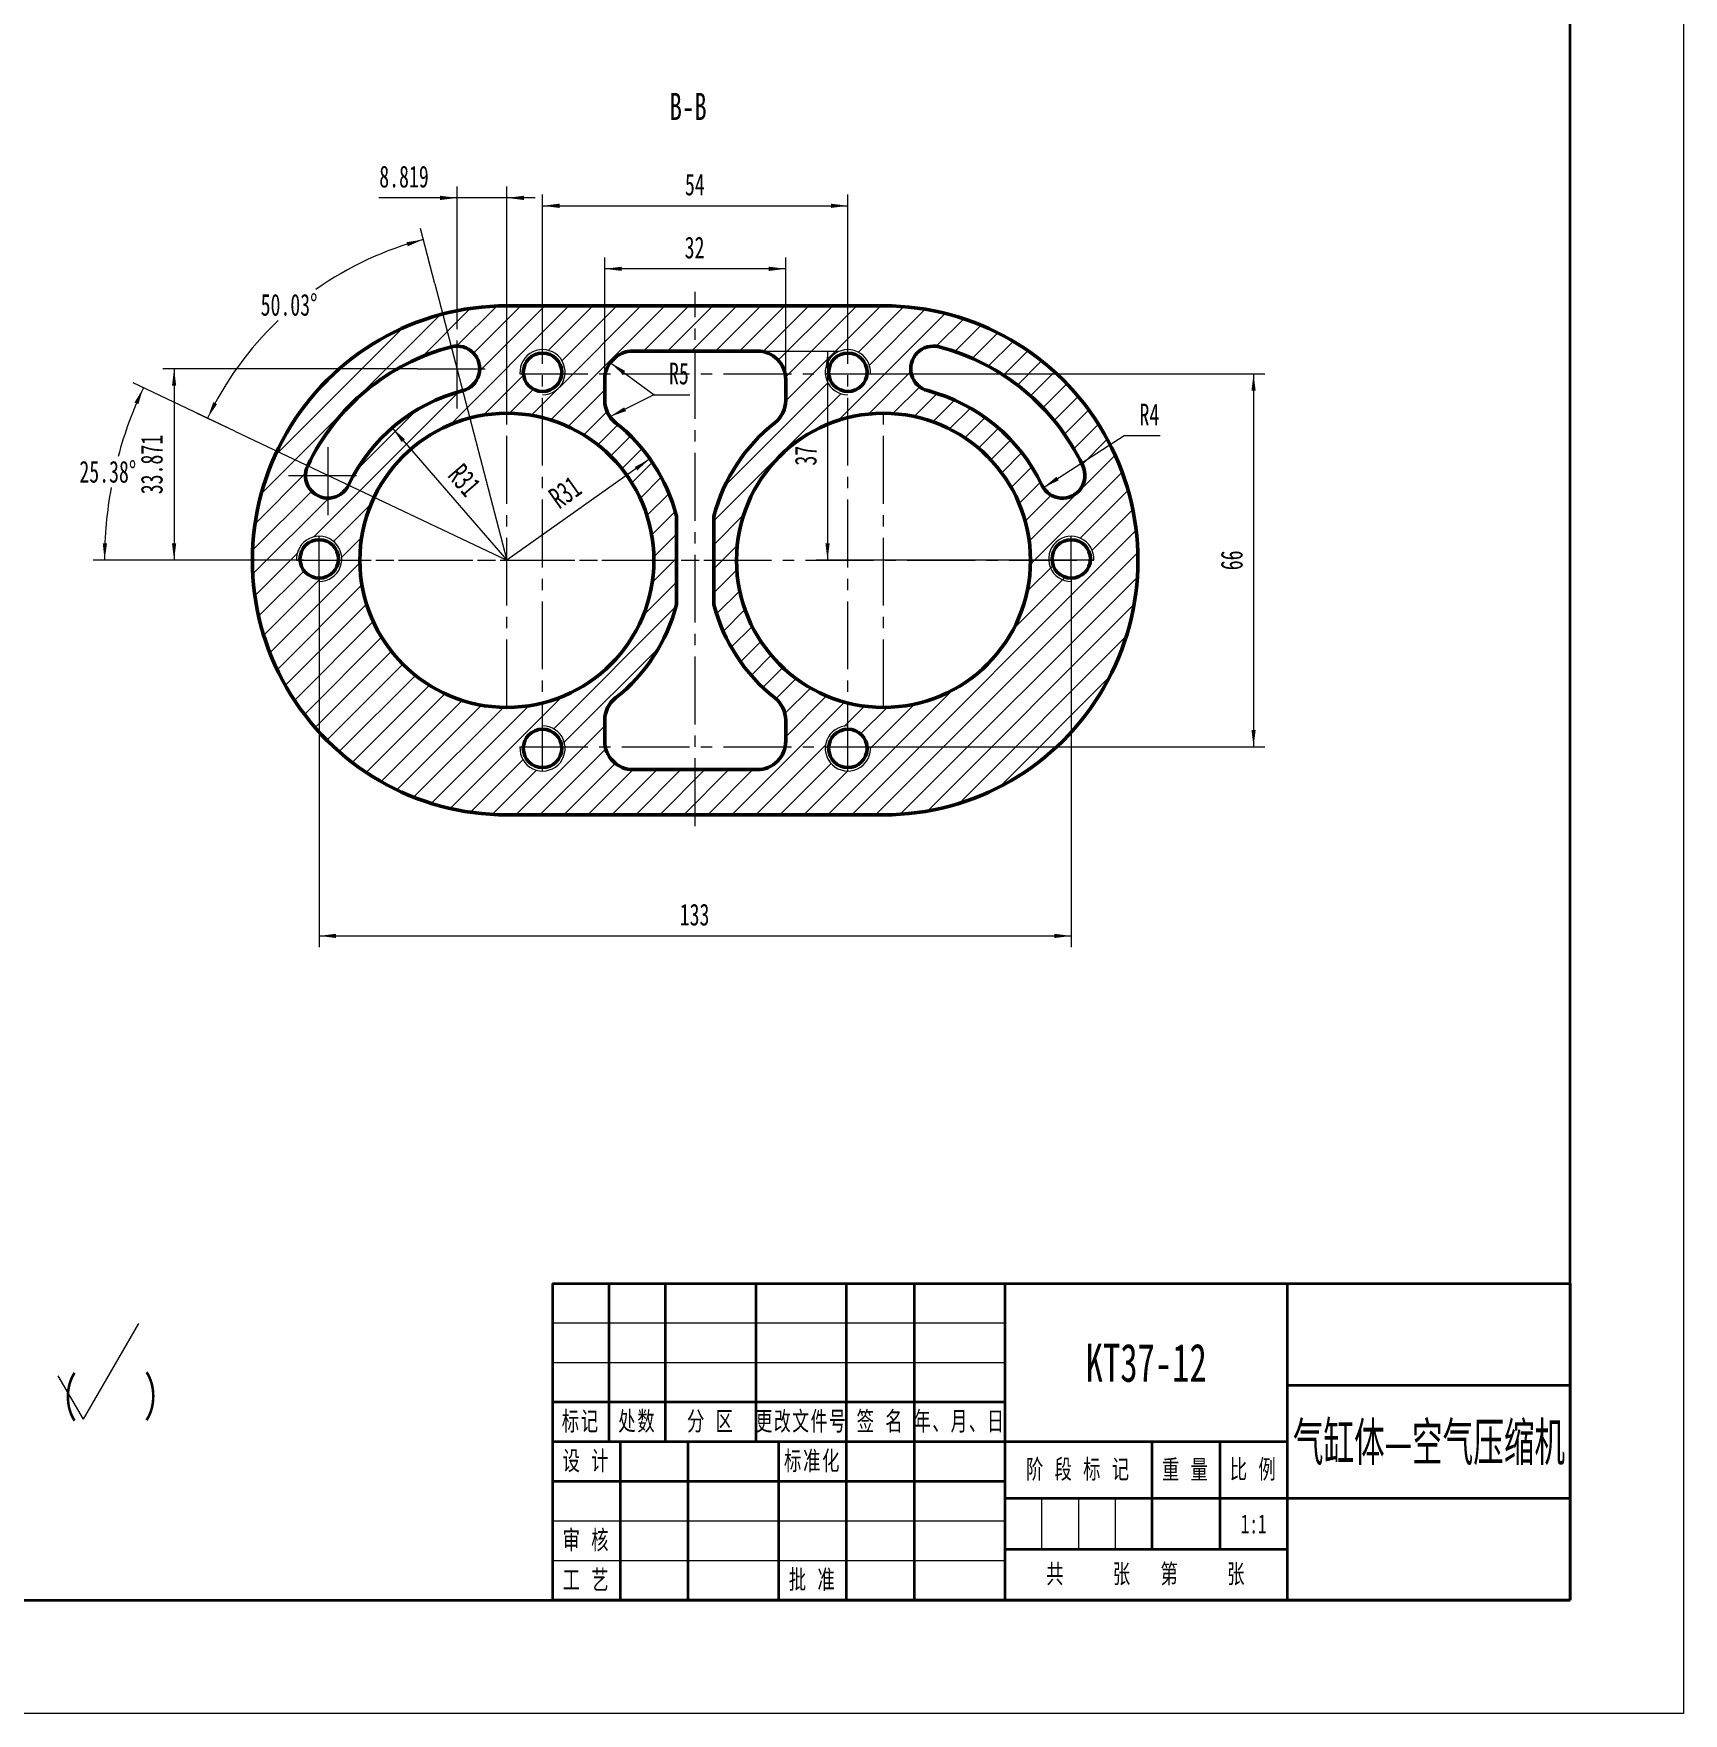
# Model space of a CAD drawing. Header units: millimetres. Extents: x -420 to 420, y -297 to 297.
# Drawn here: x 128.7 to 420.5, y -297 to 0 of the extents above; entities that cross this region are included whole.
import ezdxf
from ezdxf.enums import TextEntityAlignment as Align

# ---------------------------------------------------------------- set-up
doc = ezdxf.new("R2010")
doc.units = ezdxf.units.MM
doc.linetypes.add('点画线', pattern=[18, 12, -2, 2, -2])
doc.layers.get('0').update_dxf_attribs({"lineweight": 35})
for name, color, linetype, lineweight in [('EB0', 7, 'Continuous', 35), ('中心线层', 1, '点画线', 18), ('剖面线层', 7, 'Continuous', 18), ('尺寸线层', 7, 'Continuous', 18), ('细实线层', 7, 'Continuous', 18)]:
    doc.layers.add(name, color=color, linetype=linetype, lineweight=lineweight)
doc.styles.add('UserTxtStyle51', font='', dxfattribs={"width": 0.667})
doc.styles.add('标准', font='', dxfattribs={"width": 0.667})
doc.styles.get('UserTxtStyle51').set_extended_font_data('宋体')
doc.styles.get('标准').set_extended_font_data('宋体')
doc.dimstyles.new('标准', dxfattribs={"dimtxt": 3.853125, "dimasz": 3, "dimexe": 2, "dimexo": 0, "dimgap": 1.672723958333334, "dimtad": 1, "dimdec": 3, "dimdsep": 46, "dimtxsty": '标准', "dimblk": '_CAXARROW', "dimcen": 0, "dimdle": 5, "dimclrd": 256, "dimclre": 256, "dimclrt": 256, "dimazin": 2, "dimtfac": 0.7071067811865475, "dimtdec": 3, "dimtofl": 0, "dimtmove": 0, "dimatfit": 3, "dimfxl": 0, "dimfrac": 2, "dimtolj": 1, "dimtzin": 0, "dimlwd": 18, "dimarcsym": 0})

# ---------------------------------------------------------------- blocks, each defined once
blk = doc.blocks.new('*X32')
at = {"layer": '尺寸线层', "linetype": 'Continuous', "lineweight": 18, "transparency": 16777216}
for points in [[(218.7361359133553, -30.4469098750626), (221.7361359133553, -30.0719098750626), (221.7361359133553, -30.8219098750626)], [(272.7361359133554, -30.4469098750626), (269.7361359133554, -30.0719098750626), (269.7361359133554, -30.8219098750626)]]:
    blk.add_hatch(color=256, dxfattribs=at).paths.add_polyline_path(points, flags=0)
for p, q in [((218.7361359133553, -55.8795571337314), (218.7361359133553, -28.4469098750626)), ((272.7361359133554, -55.87955713373134), (272.7361359133554, -28.4469098750626)), ((218.7361359133553, -30.4469098750626), (272.7361359133554, -30.4469098750626))]:
    blk.add_line(p, q, dxfattribs=at)
at = {"layer": '尺寸线层', "linetype": 'Continuous', "lineweight": 18, "transparency": 16777216, "insert": (245.6718900539803, -26.7069098750626), "char_height": 3.853125, "width": 4.971474494999995, "attachment_point": 5, "line_spacing_factor": 1.150569886022796, "style": '标准'}
blk.add_mtext('\\T1.001;54', dxfattribs=at)
blk = doc.blocks.new('_CAXARROW')
blk.add_hatch(color=256).paths.add_polyline_path([(0, 0), (-1, 0.125), (-1, -0.125)], flags=0)
blk = doc.blocks.new('*X33')
at = {"layer": '尺寸线层', "linetype": 'Continuous', "lineweight": 18, "transparency": 16777216}
for points in [[(179.2361359133556, -159.5350864619071), (182.2361359133556, -159.1600864619071), (182.2361359133556, -159.9100864619071)], [(312.2361359133556, -159.5350864619066), (309.2361359133556, -159.1600864619066), (309.2361359133556, -159.9100864619066)]]:
    blk.add_hatch(color=256, dxfattribs=at).paths.add_polyline_path(points, flags=0)
for p, q in [((179.2361359133554, -96.27955713373103), (179.2361359133556, -161.5350864619071)), ((312.2361359133554, -96.27955713373092), (312.2361359133556, -161.5350864619066)), ((179.2361359133556, -159.5350864619071), (312.2361359133556, -159.5350864619066))]:
    blk.add_line(p, q, dxfattribs=at)
at = {"layer": '尺寸线层', "linetype": 'Continuous', "lineweight": 18, "transparency": 16777216, "insert": (245.6219171633556, -155.7950864619069), "char_height": 3.853125, "width": 7.26582984937501, "attachment_point": 5, "line_spacing_factor": 1.150569886022796, "style": '标准'}
blk.add_mtext('\\T1.001;133', dxfattribs=at)
blk = doc.blocks.new('*X34')
at = {"layer": '尺寸线层', "linetype": 'Continuous', "lineweight": 18, "transparency": 16777216}
for points in [[(344.4810885770089, -60.12955713373105), (344.8560885770089, -63.12955713373105), (344.1060885770089, -63.12955713373105)], [(344.4810885770089, -126.1295571337311), (344.8560885770089, -123.1295571337311), (344.1060885770089, -123.1295571337311)]]:
    blk.add_hatch(color=256, dxfattribs=at).paths.add_polyline_path(points, flags=0)
for p, q in [((276.7283157690266, -60.12955713373105), (346.4810885770089, -60.12955713373105)), ((344.4810885770089, -60.12955713373105), (344.4810885770089, -126.1295571337311)), ((276.7283157690266, -126.1295571337311), (346.4810885770089, -126.1295571337311))]:
    blk.add_line(p, q, dxfattribs=at)
at = {"layer": '尺寸线层', "linetype": 'Continuous', "lineweight": 18, "transparency": 16777216, "insert": (340.6411427957589, -93.1295621337311), "char_height": 3.853125, "width": 4.928640588749971, "attachment_point": 5, "rotation": 90, "line_spacing_factor": 1.150569886022796, "style": '标准'}
blk.add_mtext('\\T1.001;66', dxfattribs=at)
blk = doc.blocks.new('*X35')
at = {"layer": '尺寸线层', "linetype": 'Continuous', "lineweight": 18, "transparency": 16777216}
blk.add_hatch(color=256, dxfattribs=at).paths.add_polyline_path([(307.2933570886114, -80.29127790007527), (309.6148623365873, -78.35446650408949), (310.0201849802768, -78.98550814654467)], flags=0)
for p, q in [((307.2933570886114, -80.29127790007527), (321.6242422235039, -71.08644598646902)), ((321.6242422235039, -71.08644598646902), (327.9554022235038, -71.08644598646902))]:
    blk.add_line(p, q, dxfattribs=at)
at = {"layer": '尺寸线层', "linetype": 'Continuous', "lineweight": 18, "transparency": 16777216, "insert": (326.0595713641288, -67.346445986469), "char_height": 3.853125, "width": 5.099976213749983, "attachment_point": 5, "line_spacing_factor": 1.150569886022796, "style": '标准'}
blk.add_mtext('\\T1.001;R4', dxfattribs=at)
blk = doc.blocks.new('*X82')
at = {"layer": '尺寸线层', "linetype": 'Continuous', "lineweight": 18}
for p, q in [((137.536919579506, -245.0035885978908), (147.3222156536375, -228.0549586303908)), ((119.7093986447457, -245.0035885978907), (125.7992575876281, -234.4556434978907)), ((125.7992575876281, -234.4556434978907), (126.6893294626281, -234.4556434978907)), ((137.536919579506, -245.0035885978908), (133.0890577276281, -237.2996658853908)), ((119.7093986447457, -245.0035885978907), (116.9412809434355, -240.2090680978907))]:
    blk.add_line(p, q, dxfattribs=at)
blk.add_circle((119.7093986447457, -241.8072415978907), 1.5981735, dxfattribs=at)
at = {"layer": '尺寸线层', "linetype": 'Continuous', "lineweight": 18, "char_height": 6.742968749999999, "width": 66.30886027977901, "attachment_point": 1, "line_spacing_factor": 1.150569886022796, "style": '标准'}
for s, insert in [('\\T1.001;（', (130.3123640329406, -237.7736276603908)), ('\\T1.001;）', (148.2467141302, -237.6612448478908))]:
    blk.add_mtext(s, dxfattribs=dict(at, insert=insert))
blk = doc.blocks.new('*X83')
at = {"layer": '尺寸线层', "linetype": 'Continuous', "lineweight": 18, "transparency": 16777216}
blk.add_hatch(color=256, dxfattribs=at).paths.add_polyline_path([(230.7008334209917, -58.17721335383231), (233.3434406999177, -59.64597193486853), (232.9005891329264, -60.25126730872611)], flags=0)
for p, q in [((230.7008334209917, -58.17721335383231), (238.4722135124312, -63.86297934481502)), ((238.4722135124312, -63.86297934481502), (244.8033735124312, -63.86297934481502))]:
    blk.add_line(p, q, dxfattribs=at)
at = {"layer": '尺寸线层', "linetype": 'Continuous', "lineweight": 18, "transparency": 16777216, "insert": (242.8575697624313, -60.12297934481504), "char_height": 3.853125, "width": 4.950057541874983, "attachment_point": 5, "line_spacing_factor": 1.150569886022796, "style": '标准'}
blk.add_mtext('\\T1.001;R5', dxfattribs=at)
blk = doc.blocks.new('*X84')
at = {"layer": 'EB0', "linetype": 'Continuous', "lineweight": 18}
blk.add_hatch(color=0, dxfattribs=at).paths.add_polyline_path([(0, 0), (2.855054217351153, 0.9946307938049017), (2.522374199880687, 1.66680934595891)], flags=0)
blk = doc.blocks.new('*X88')
at = {"layer": '尺寸线层', "linetype": 'Continuous', "lineweight": 18, "transparency": 16777216}
blk.add_hatch(color=256, dxfattribs=at).paths.add_polyline_path([(192.1379844161763, -69.69912722308922), (194.3857542777257, -71.72104602697587), (193.8188890379521, -72.2121303373915)], flags=0)
blk.add_line((192.1379844161763, -69.69912722308922), (212.4361359133559, -93.12955713373196), dxfattribs=at)
at = {"layer": '尺寸线层', "linetype": 'Continuous', "lineweight": 18, "transparency": 16777216, "insert": (204.9282178405826, -78.96547219623952), "char_height": 3.853125, "width": 14.04037772401433, "attachment_point": 5, "rotation": 310.9029007954785, "line_spacing_factor": 1.150569886022796, "style": '标准'}
blk.add_mtext('\\T1.001;R31', dxfattribs=at)
blk = doc.blocks.new('*X89')
at = {"layer": '尺寸线层', "linetype": 'Continuous', "lineweight": 18, "transparency": 16777216}
for points in [[(148.1430356707578, -62.63266194371032), (147.2601179784322, -65.5157725398029), (146.5695421145057, -65.22318925907413)], [(141.2767138033086, -93.12955713373105), (141.7146095175745, -90.14625062850062), (140.9652759323631, -90.11464085035699)]]:
    blk.add_hatch(color=256, dxfattribs=at).paths.add_polyline_path(points, flags=0)
for p, q in [((164.3161773385367, -70.30425663232408), (146.3360198649473, -61.77551908656743)), ((176.4361359133554, -93.12955713373105), (139.2767138033086, -93.12955713373105))]:
    blk.add_line(p, q, dxfattribs=at)
for radius, start, end in [(71.15942211004513, 154.6230664748465, 165.039390116596), (71.15942211004496, 169.5635551745812, 180.0000000000005)]:
    blk.add_arc((212.4361359133536, -93.12955713373105), radius, start, end, dxfattribs=at)
at = {"layer": '尺寸线层', "linetype": 'Continuous', "lineweight": 18, "transparency": 16777216, "insert": (141.8508594179503, -77.49940204638052), "char_height": 3.853125, "width": 15.43391310000001, "attachment_point": 5, "line_spacing_factor": 1.150569886022796, "style": '标准'}
blk.add_mtext('\\T1.001;25.38%%D', dxfattribs=at)
blk = doc.blocks.new('*X90')
at = {"layer": '尺寸线层', "linetype": 'Continuous', "lineweight": 18, "transparency": 16777216}
for points in [[(197.6689975949066, -36.41110865149403), (194.8993208707344, -37.59853394970338), (194.6734641182126, -36.88334954876871)], [(159.4821645847751, -68.01128305129558), (161.1668222579644, -65.51268013778302), (160.5065244411666, -65.1570022032242)]]:
    blk.add_hatch(color=256, dxfattribs=at).paths.add_polyline_path(points, flags=0)
for p, q in [((199.7065588100656, -44.23708741049471), (197.1650797266423, -34.47563279733207)), ((164.3161773385367, -70.30425663232408), (157.6751487789646, -67.15414019415269))]:
    blk.add_line(p, q, dxfattribs=at)
for radius, start, end in [(58.60930619234833, 104.5934621457586, 125.1973510178282), (58.60930619234827, 133.6415941279906, 154.6230664748468)]:
    blk.add_arc((212.436135913355, -93.12955713373174), radius, start, end, dxfattribs=at)
at = {"layer": '尺寸线层', "linetype": 'Continuous', "lineweight": 18, "transparency": 16777216, "insert": (173.9069903155833, -47.97569966985867), "char_height": 3.853125, "width": 15.39107919374999, "attachment_point": 5, "line_spacing_factor": 1.150569886022796, "style": '标准'}
blk.add_mtext('\\T1.001;50.03%%D', dxfattribs=at)
blk = doc.blocks.new('*X91')
at = {"layer": '尺寸线层', "linetype": 'Continuous', "lineweight": 18, "transparency": 16777216}
for points in [[(153.5742430366612, -59.25872968589732), (153.9492430366612, -62.25872968589732), (153.1992430366612, -62.25872968589732)], [(153.5742430366612, -93.12955713373111), (153.9492430366612, -90.12955713373111), (153.1992430366612, -90.12955713373111)]]:
    blk.add_hatch(color=256, dxfattribs=at).paths.add_polyline_path(points, flags=0)
for p, q in [((196.61757321873, -59.25872968589732), (151.5742430366612, -59.25872968589732)), ((153.5742430366612, -59.25872968589732), (153.5742430366612, -93.12955713373111)), ((175.2439560576859, -93.12955713373111), (151.5742430366612, -93.12955713373111))]:
    blk.add_line(p, q, dxfattribs=at)
at = {"layer": '尺寸线层', "linetype": 'Continuous', "lineweight": 18, "transparency": 16777216, "insert": (149.6486294429112, -76.1941484098142), "char_height": 3.853125, "width": 15.58383177187501, "attachment_point": 5, "rotation": 90, "line_spacing_factor": 1.150569886022796, "style": '标准'}
blk.add_mtext('\\T1.001;33.871', dxfattribs=at)
blk = doc.blocks.new('*X92')
at = {"layer": '尺寸线层', "linetype": 'Continuous', "lineweight": 18, "transparency": 16777216}
for points in [[(203.6175732187301, -29.04841445829903), (200.6175732187301, -29.42341445829903), (200.6175732187301, -28.67341445829903)], [(212.4361359133554, -29.04841445829903), (215.4361359133554, -29.42341445829903), (215.4361359133554, -28.67341445829903)]]:
    blk.add_hatch(color=256, dxfattribs=at).paths.add_polyline_path(points, flags=0)
for p, q in [((217.4361359133554, -29.04841445829904), (189.7596632187301, -29.04841445829902)), ((203.6175732187301, -52.25872968589728), (203.6175732187301, -27.04841445829903)), ((212.4361359133554, -67.12955713373105), (212.4361359133554, -27.04841445829903))]:
    blk.add_line(p, q, dxfattribs=at)
at = {"layer": '尺寸线层', "linetype": 'Continuous', "lineweight": 18, "transparency": 16777216, "insert": (194.23866743748, -25.30841445829903), "char_height": 3.853125, "width": 13.18239165187502, "attachment_point": 5, "line_spacing_factor": 1.150569886022796, "style": '标准'}
blk.add_mtext('\\T1.001;8.819', dxfattribs=at)
blk = doc.blocks.new('*X93')
at = {"layer": '尺寸线层', "linetype": 'Continuous', "lineweight": 18, "transparency": 16777216}
for points in [[(269.1419417404114, -56.12955713373092), (269.5169417404114, -59.12955713373092), (268.7669417404114, -59.12955713373092)], [(269.1419417404115, -93.12955713373134), (269.5169417404115, -90.12955713373134), (268.7669417404115, -90.12955713373134)]]:
    blk.add_hatch(color=256, dxfattribs=at).paths.add_polyline_path(points, flags=0)
for p, q in [((256.7361359132938, -56.129557133731), (271.1419417404114, -56.12955713373091)), ((269.1419417404114, -56.12955713373092), (269.1419417404115, -93.12955713373134)), ((316.2283157690172, -93.12955713373111), (267.1419417404115, -93.12955713373135))]:
    blk.add_line(p, q, dxfattribs=at)
at = {"layer": '尺寸线层', "linetype": 'Continuous', "lineweight": 18, "transparency": 16777216, "insert": (265.2948569747865, -74.62956213373116), "char_height": 3.853125, "width": 4.842972776250093, "attachment_point": 5, "rotation": 90.00000000000026, "line_spacing_factor": 1.150569886022796, "style": '标准'}
blk.add_mtext('\\T1.001;37', dxfattribs=at)
blk = doc.blocks.new('*X94')
at = {"layer": '尺寸线层', "linetype": 'Continuous', "lineweight": 18, "transparency": 16777216}
for points in [[(229.7361359133554, -41.58735990871991), (232.7361359133554, -41.96235990871991), (232.7361359133554, -41.21235990871991)], [(261.7361359133554, -41.58735990871991), (258.7361359133554, -41.96235990871991), (258.7361359133554, -41.21235990871991)]]:
    blk.add_hatch(color=256, dxfattribs=at).paths.add_polyline_path(points, flags=0)
for p, q in [((229.7361359133554, -61.12955713387947), (229.7361359133554, -39.58735990871991)), ((261.7361359133554, -61.12955713387947), (261.7361359133554, -39.58735990871991)), ((261.7361359133554, -41.58735990871991), (229.7361359133554, -41.58735990871991))]:
    blk.add_line(p, q, dxfattribs=at)
at = {"layer": '尺寸线层', "linetype": 'Continuous', "lineweight": 18, "transparency": 16777216, "insert": (245.6219071633554, -37.8473599087199), "char_height": 3.853125, "width": 4.821555823124996, "attachment_point": 5, "line_spacing_factor": 1.150569886022796, "style": '标准'}
blk.add_mtext('\\T1.001;32', dxfattribs=at)
blk = doc.blocks.new('*X95')
at = {"layer": '尺寸线层', "linetype": 'Continuous', "lineweight": 18, "transparency": 16777216}
blk.add_hatch(color=256, dxfattribs=at).paths.add_polyline_path([(237.7166091491534, -75.18805014646554), (235.4871460979544, -77.23013719244041), (235.0530773805205, -76.61851283996143)], flags=0)
blk.add_line((237.7166091491534, -75.18805014646554), (212.4361359133546, -93.12955713373157), dxfattribs=at)
at = {"layer": '尺寸线层', "linetype": 'Continuous', "lineweight": 18, "transparency": 16777216, "insert": (222.7261988557382, -81.10883976286148), "char_height": 3.853125, "width": 11.51346944214716, "attachment_point": 5, "rotation": 35.36325467849221, "line_spacing_factor": 1.150569886022796, "style": '标准'}
blk.add_mtext('\\T1.001;R31', dxfattribs=at)
blk = doc.blocks.new('$CAXA_TITLE_151E506F$')
at = {"layer": 'EB0', "linetype": 'Continuous', "lineweight": 35}
for p, q in [((-180, 56), (0, 56)), ((-180, 56), (-180, 0)), ((-170, 28), (-170, 56)), ((-160, 28), (-160, 56)), ((-144, 28), (-144, 56)), ((-128, 28), (-128, 56)), ((-116, 28), (-116, 56)), ((-100, 56), (-100, 0)), ((-50, 0), (-50, 56)), ((0, 56), (0, 0)), ((0, 38), (-50, 38)), ((-100, 35), (-180, 35)), ((-50, 28), (-180, 28)), ((-168, 0), (-168, 28)), ((-156, 0), (-156, 28)), ((-140, 0), (-140, 28)), ((-128, 0), (-128, 28)), ((-116, 0), (-116, 28)), ((-74.00000000000023, 28), (-74, 9)), ((-62, 28), (-62, 9)), ((-100, 21), (-180, 21)), ((-50, 18), (-100, 18)), ((0, 18), (-50, 18)), ((-50, 9), (-100, 9)), ((0, 0), (-180, 0))]:
    blk.add_line(p, q, dxfattribs=at)
at = {"layer": '细实线层', "linetype": 'Continuous', "lineweight": 18}
for p, q in [((-100, 49), (-180, 49)), ((-100, 42), (-180, 42)), ((-93.5, 17.99999999999989), (-93.5, 8.999999999999886)), ((-87, 17.99999999999989), (-87, 8.999999999999886)), ((-80.5, 17.99999999999994), (-80.5, 8.999999999999943)), ((-100, 14), (-180, 14)), ((-100, 7), (-180, 7))]:
    blk.add_line(p, q, dxfattribs=at)
at = {"layer": 'EB0', "char_height": 3.371484375, "attachment_point": 5, "line_spacing_factor": 1.150569886022796, "style": 'UserTxtStyle51'}
for s, insert, width in [('\\T1.1;标记', (-175, 31.50000000000003), 10), ('\\T1.1;处数', (-165, 31.49999999999997), 10), ('\\T1.1;分 区', (-152, 31.50000000000003), 16), ('\\T1.1;{\\W0.640781;更改文件号}', (-135.9672015266333, 31.5), 31.25836480138082), ('\\T1.1;签 名', (-122, 31.49999999999997), 12), ('\\T1.1;{\\W0.639309;年、月、日}', (-107.978351714509, 31.49999999999997), 30.51595875510688), ('\\T1.1;设 计', (-174, 24.5), 12), ('\\T1.1;设 计', (-174, 24.5), 12), ('\\T1.1;标准化', (-134, 24.5), 12), ('\\T1.1;阶 段 标 记', (-87.00000000000011, 22.99999999999997), 25.99999999999983), ('\\T1.1;重 量', (-68.00000000000006, 22.99999999999997), 12.00000000000014), ('\\T1.1;比 例', (-56, 23), 12), ('\\T1.1;审 核', (-174, 10.5), 12), ('\\T1.1;共     张   第     张', (-75, 4.5), 50), ('\\T1.1;工 艺', (-174, 3.5), 12), ('\\T1.1;批 准', (-134, 3.5), 12)]:
    blk.add_mtext(s, dxfattribs=dict(at, insert=insert, width=width))
at = {"layer": 'EB0', "color": 0, "linetype": 'Continuous', "style": '标准'}
for tag, height, width, p in [('标记C', 3.371484375, 0.667, (-175, 52.5)), ('处数C', 3.371484375, 0.667, (-165, 52.5)), ('分区C', 3.371484375, 0.667, (-152, 52.5)), ('更改文件_编号C', 3.371484375, 0.463422, (-136, 52.5)), ('标记签名C', 3.371484375, 0.528708, (-122, 52.5)), ('标记_日期C', 3.371484375, 0.648791, (-108, 52.5)), ('单位名称', 6.742968749999999, 0.667, (-25, 47)), ('标记B', 3.371484375, 0.667, (-175, 45.5)), ('处数B', 3.371484375, 0.667, (-165, 45.5)), ('分区B', 3.371484375, 0.667, (-152, 45.5)), ('更改文件_编号B', 3.371484375, 0.463422, (-136, 45.5)), ('标记签名B', 3.371484375, 0.528708, (-122, 45.5)), ('标记_日期B', 3.371484375, 0.648791, (-108, 45.5)), ('材料名称', 6.742968749999999, 0.667, (-75, 42)), ('标记A', 3.371484375, 0.667, (-175, 38.5)), ('处数A', 3.371484375, 0.667, (-165, 38.5)), ('分区A', 3.371484375, 0.667, (-152, 38.5)), ('更改文件_编号A', 3.371484375, 0.463422, (-136, 38.5)), ('标记签名A', 3.371484375, 0.528708, (-122, 38.5)), ('标记_日期A', 3.371484375, 0.648791, (-108, 38.5)), ('图纸名称', 6.742968749999999, 0.667, (-25, 28)), ('设计_人员编号', 3.371484375, 0.366015, (-162, 24.5)), ('设计_日期', 3.371484375, 0.667, (-148, 24.5)), ('标准化_人员编号', 3.371484375, 0.31721, (-122, 24.5)), ('标准化_日期', 3.371484375, 0.589868, (-108, 24.5)), ('阶段标记A', 3.371484375, 0.264354, (-96.75, 13.5)), ('阶段标记B', 3.371484375, 0.264354, (-90.25, 13.5)), ('阶段标记C', 3.371484375, 0.264354, (-83.75, 13.5)), ('阶段标记D', 3.371484375, 0.264354, (-77.25, 13.5)), ('重量', 3.371484375, 0.667, (-68.00000000000006, 13.5)), ('图纸比例', 3.371484375, 0.594887, (-56, 13.5)), ('审核_人员编号', 3.371484375, 0.366015, (-162, 10.5)), ('审核_日期', 3.371484375, 0.667, (-148, 10.5)), ('图纸编号', 6.742968749999999, 0.667, (-25, 9)), ('页数', 3.371484375, 0.667, (-87.5, 4.5)), ('页码', 3.371484375, 0.667, (-62.5, 4.5)), ('工艺_人员编号', 3.371484375, 0.366015, (-162, 3.5)), ('工艺_日期', 3.371484375, 0.667, (-148, 3.5)), ('批准_人员编号', 3.371484375, 0.366015, (-122, 3.5)), ('批准_日期', 3.371484375, 0.667, (-108, 3.5))]:
    blk.add_attdef(tag, text='', height=height, dxfattribs=dict(at, width=width)).set_placement(p, align=Align.MIDDLE_CENTER)

msp = doc.modelspace()

# ---------------------------------------------------------------- hatches: boundary and pattern name
at = {"layer": '剖面线层', "linetype": 'Continuous', "lineweight": 18}
h = msp.add_hatch(dxfattribs=at)
h.set_pattern_fill('无图案', color=256, scale=3, angle=45, style=0, pattern_type=0)
h.set_pattern_definition([(45, (0, 0), (-2.121320343559642, 2.121320343559643), [])])
edge = h.paths.add_edge_path(flags=0)
edge.add_line((218.7361359133554, -122.3795571337311), (218.7361359133553, -118.3547429605986))
edge.add_arc((218.7361359133554, -126.379557133731), 3.999999999999957, 3.583321698471808, 90.00000000000001)
edge.add_line((229.8371564278083, -126.1295571337311), (222.7283157690232, -126.1295571337311))
edge.add_arc((234.7361359134593, -125.1295571336262), 5.00000000010391, 179.999999999998, 191.5369590337984)
edge.add_line((229.7361359133554, -121.3910164483275), (229.7361359133554, -125.1295571336261))
edge.add_arc((234.7361389276113, -121.3910164483275), 5.000003014255636, 128.2755785304055, 180.0000000000002)
edge.add_arc((212.4361359133549, -93.12955713373084), 31.00000000000033, 308.2755785304046, 345.4074493979658)
edge.add_line((242.4361359133554, -93.12955713373111), (242.4361359133554, -100.9398068096374))
edge.add_line((238.4361359133554, -93.12955713373111), (242.4361359133554, -93.12955713373111))
edge.add_arc((212.4361359133555, -93.1295571337311), 25.99999999999991, 284.0227823527139, 360)
edge.add_line((261.7361359133554, -125.1295571336261), (261.7361359133554, -121.3910209599673))
edge.add_arc((256.7361359132573, -125.1295571336269), 5.000000000098112, 348.4630409661949, 360.0000000000086)
edge.add_line((268.7439560576875, -126.1295571337311), (261.6351153989025, -126.1295571337311))
edge.add_arc((272.7361359133555, -126.3795571337311), 3.999999999999986, 90, 176.4166783015294)
edge.add_line((272.7361359133554, -118.3547429605986), (272.7361359133554, -122.3795571337311))
edge.add_arc((279.0361359133552, -93.12955713373115), 25.99999999999989, 179.9999999999997, 255.9772176472859)
edge.add_line((249.0361359133553, -93.12955713373114), (253.0361359133553, -93.12955713373111))
edge.add_line((249.0361359133553, -100.9398068096368), (249.0361359133553, -93.12955713373114))
edge.add_arc((279.0361359133554, -93.12955713373164), 30.99999999999972, 194.5925506020302, 231.7244142890833)
edge.add_arc((256.7361235921151, -121.3910209599673), 5.000012321240376, 0, 51.72441428908375)
edge = h.paths.add_edge_path(flags=0)
edge.add_line((245.7361359133554, -138.1295571337367), (212.4361359133554, -138.1295571337367))
edge.add_line((245.7361359133554, -130.1295571337311), (245.7361359133554, -138.1295571337367))
edge.add_line((234.7361359134604, -130.1295571337311), (245.7361359133554, -130.1295571337311))
edge.add_arc((234.7361359134605, -125.129557133626), 5.000000000105166, 191.5369590337989, 269.9999999999993)
edge.add_line((222.7283157690232, -126.1295571337311), (229.8371564278082, -126.1295571337311))
edge.add_arc((218.7361359133554, -126.379557133731), 3.999999999999943, 270.0000000000004, 363.5833216984741)
edge.add_arc((218.7361359133553, -126.379557133731), 3.999999999999929, 176.4166783015282, 270.0000000000004)
edge.add_line((215.3453395467183, -126.1295571337311), (214.7439560576877, -126.1295571337311))
edge.add_arc((218.7361359133554, -126.3795571337313), 3.400000000000077, 90.00000000000097, 175.7832695211441)
edge.add_line((218.7361359133554, -122.3795571337311), (218.7361359133554, -122.9795571337312))
edge.add_line((218.7361359133553, -118.3547429605986), (218.7361359133554, -122.3795571337311))
edge.add_arc((212.4361359133554, -93.12955713373071), 26.00000000000034, 270.0000000000001, 284.0227823527138)
edge.add_arc((212.4361359133555, -93.12955713373105), 26.00000000000003, 180, 269.9999999999999)
edge.add_line((183.2283157690231, -93.12955713373111), (186.4361359133554, -93.12955713373111))
edge.add_line((182.6269322799925, -93.12955713373111), (183.2283157690231, -93.12955713373111))
edge.add_arc((179.2361359133554, -92.87955713373113), 3.399999999999991, 269.9999999999995, 355.7832695211474)
edge.add_arc((179.2361359133554, -92.87955713373113), 3.399999999999982, 184.2167304788526, 270.0000000000005)
edge.add_line((175.2439560576876, -93.12955713373111), (175.8453395467182, -93.12955713373111))
edge.add_arc((179.2361359133554, -92.87955713373121), 3.999999999999929, 89.99999999999959, 183.5833216984715)
edge.add_arc((179.2361359133554, -92.87955713373121), 3.999999999999951, 356.4166783015297, 450)
edge.add_line((186.4361359133554, -93.12955713373111), (183.2283157690231, -93.12955713373111))
edge.add_arc((212.4361359133557, -93.12955713373118), 26.00000000000032, 140.9887744807392, 179.9999999999978)
edge.add_line((192.2335470481491, -69.61667974402445), (192.2335470481491, -76.76326851524931))
edge.add_arc((212.4361359133561, -93.12955713373216), 31.00000000000026, 130.6696267360779, 154.6230664748456)
edge.add_arc((180.8133593116717, -78.1295571337311), 3.999999999999753, 154.6230664748479, 334.6230664748475)
edge.add_arc((212.4361359133557, -93.12955713373171), 39.00000000000024, 121.1992022053203, 154.6230664748468)
edge.add_line((192.2335470481491, -52.91941658257858), (192.2335470481491, -59.77006968048312))
edge.add_arc((212.4361359133555, -93.1295571337311), 44.99999999999997, 116.676107373633, 270)
edge = h.paths.add_edge_path(flags=0)
edge.add_arc((256.7361142856706, -64.86808879612596), 5.000021627673008, 308.2755928910158, 360.000000000002)
edge.add_arc((279.0361359133553, -93.12955713373225), 30.99999999999738, 128.2755928910156, 165.4074493979713)
edge.add_line((249.0361359133553, -93.12955713373111), (249.0361359133553, -85.31930745782688))
edge.add_line((253.0361359133553, -93.12955713373111), (249.0361359133553, -93.12955713373111))
edge.add_arc((279.0361359133553, -93.12955713373104), 25.99999999999995, 104.022782352714, 180.0000000000003)
edge.add_line((272.7361359133554, -63.87955713373111), (272.7361359133554, -67.90437130686348))
edge.add_arc((272.7361359133554, -59.8795571337311), 4.000000000000044, 183.5833216984722, 269.9999999999992)
edge.add_line((261.6351153989024, -60.12955713373105), (268.7439560576875, -60.12955713373105))
edge.add_arc((256.736135913246, -61.12955713383643), 5.00000000010931, 4.315376591715357e-12, 11.53695903379211)
edge.add_line((261.7361359133554, -64.86808879612596), (261.7361359133554, -61.12955713383604))
edge = h.paths.add_edge_path(flags=0)
edge.add_arc((212.4361359133554, -93.12955713373104), 26, 0, 75.97721764728588)
edge.add_line((242.4361359133554, -93.12955713373111), (238.4361359133554, -93.12955713373111))
edge.add_line((242.4361359133554, -85.31930745782446), (242.4361359133554, -93.12955713373111))
edge.add_arc((212.4361359133547, -93.12955713373155), 31.00000000000083, 14.59255060203271, 51.72442864928662)
edge.add_arc((234.7361296216806, -64.86810233027094), 4.999993708326908, 215.0724958458658, 231.7244286492856)
edge.add_arc((234.7361296216807, -64.86810233027077), 4.999993708325462, 180.0000000000001, 215.0724958458671)
edge.add_line((229.7361359133554, -61.12955713383604), (229.7361359133554, -64.8681023302708))
edge.add_arc((234.7361359134591, -61.12955713383597), 5.000000000103768, 168.4630409662014, 180.000000000002)
edge.add_line((222.7283157690231, -60.12955713373105), (229.8371564278082, -60.12955713373105))
edge.add_arc((218.7361359133554, -59.87955713373118), 3.999999999999957, 269.9999999999996, 356.4166783015305)
edge.add_line((218.7361359133554, -67.90437130686348), (218.7361359133553, -63.87955713373114))
edge.add_line((192.2335470481491, -59.77006968048318), (192.2335470481491, -52.91941658257858))
edge.add_arc((212.4361359133559, -93.12955713373205), 39.00000000000057, 104.5934621457603, 121.1992022053216)
edge.add_arc((203.61757321873, -59.25872968589734), 4.000000000000507, 284.5934621457604, 464.5934621457599)
edge.add_arc((212.436135913356, -93.12955713373232), 31.00000000000034, 104.5934621457603, 130.6696267360795)
edge.add_line((192.2335470481491, -76.76326851524931), (192.2335470481491, -69.61667974402448))
edge.add_arc((212.4361359133554, -93.12955713373094), 25.99999999999989, 90.00000000000006, 140.9887744807414)
edge.add_arc((212.4361359133555, -93.12955713373091), 25.99999999999989, 75.97721764728595, 90.0000000000002)
edge.add_line((218.7361359133553, -63.87955713373114), (218.7361359133554, -67.90437130686348))
edge.add_line((218.7361359133553, -63.27955713373106), (218.7361359133553, -63.87955713373114))
edge.add_arc((218.7361359133554, -59.87955713373106), 3.399999999999976, 184.2167304788512, 270.0000000000005)
edge.add_line((214.7439560576876, -60.12955713373105), (215.3453395467182, -60.12955713373105))
edge.add_arc((218.7361359133554, -59.87955713373119), 3.999999999999972, 90.0000000000004, 183.5833216984706)
edge.add_arc((218.7361359133554, -59.87955713373117), 3.999999999999951, 356.4166783015295, 450)
edge.add_line((229.8371564278083, -60.12955713373105), (222.7283157690231, -60.12955713373105))
edge.add_arc((234.7361359134605, -61.12955713383605), 5.000000000105004, 90.00000000000065, 168.4630409662024)
edge.add_line((245.7361359133554, -56.12955713373105), (234.7361359134604, -56.12955713373105))
edge.add_line((245.7361359133554, -48.129557133731), (245.7361359133554, -56.12955713373105))
edge.add_line((212.4361359133554, -48.129557133731), (245.7361359133554, -48.129557133731))
edge.add_arc((212.4361359133554, -93.12955713373125), 45.00000000000026, 90.00000000000014, 116.6761073736343)
edge = h.paths.add_edge_path(flags=0)
edge.add_line((256.7361359132502, -56.129557133731), (245.7361359133554, -56.12955713373105))
edge.add_arc((256.7361359132502, -61.12955713383604), 5.000000000105093, 11.53695903379641, 90)
edge.add_line((268.7439560576875, -60.12955713373105), (261.6351153989024, -60.12955713373105))
edge.add_arc((272.7361359133553, -59.87955713373115), 4.000000000000021, 89.99999999999349, 183.5833216984595)
edge.add_arc((272.7361359133553, -59.87955713373108), 3.999999999999931, 356.4166783015276, 450.0000000000008)
edge.add_line((276.1269322799925, -60.12955713373105), (276.7283157690231, -60.12955713373105))
edge.add_arc((272.7361359133553, -59.879557133731), 3.400000000000006, 270.000000000001, 355.7832695211455)
edge.add_line((272.7361359133554, -63.87955713373108), (272.7361359133554, -63.279557133731))
edge.add_line((272.7361359133554, -67.90437130686348), (272.7361359133554, -63.87955713373108))
edge.add_arc((279.0361359133555, -93.12955713373167), 26.00000000000061, 90.00000000000038, 104.0227823527141)
edge.add_arc((279.0361359133553, -93.1295571337312), 26.00000000000014, 30.73739018926188, 89.99999999999987)
edge.add_line((301.3836277672641, -71.64492058015131), (301.3836277672641, -79.84085487054972))
edge.add_arc((279.0361359133547, -93.12955713373194), 30.99999999999996, 43.87225228841888, 75.40653785423976)
edge.add_arc((287.8546986079809, -59.25872968589734), 4.000000000000078, 75.40653785424092, 255.4065378542385)
edge.add_arc((279.0361359133547, -93.1295571337323), 39.00000000000097, 55.03942735442088, 75.40653785423575)
edge.add_line((301.3836277672641, -54.07076032892036), (301.3836277672641, -61.16724170071765))
edge.add_arc((279.0361359133553, -93.12955713373086), 44.99999999999994, 60.22396690267311, 90)
edge.add_line((245.7361359133554, -48.129557133731), (279.0361359133553, -48.129557133731))
edge.add_line((245.7361359133554, -56.12955713373105), (245.7361359133554, -48.129557133731))
edge = h.paths.add_edge_path(flags=0)
edge.add_arc((279.0361359133554, -93.12955713373142), 25.99999999999966, 255.9772176472858, 270.0000000000001)
edge.add_line((272.7361359133554, -122.3795571337311), (272.7361359133554, -118.3547429605986))
edge.add_line((272.7361359133554, -122.9795571337311), (272.7361359133554, -122.3795571337311))
edge.add_arc((272.7361359133554, -126.3795571337311), 3.399999999999987, 4.216730478853825, 90.00000000000001)
edge.add_line((276.7283157690231, -126.1295571337311), (276.1269322799926, -126.1295571337311))
edge.add_arc((272.7361359133554, -126.3795571337311), 3.999999999999943, 269.9999999999992, 363.5833216984715)
edge.add_arc((272.7361359133553, -126.379557133731), 3.999999999999977, 176.4166783015301, 270)
edge.add_line((261.6351153989024, -126.1295571337311), (268.7439560576875, -126.1295571337311))
edge.add_arc((256.7361359132502, -125.129557133626), 5.000000000105146, 270.0000000000013, 348.4630409662017)
edge.add_line((245.7361359133554, -130.1295571337311), (256.7361359132503, -130.1295571337311))
edge.add_line((245.7361359133554, -138.1295571337367), (245.7361359133554, -130.1295571337311))
edge.add_line((279.0361359133553, -138.129557133744), (245.7361359133554, -138.1295571337367))
edge.add_arc((279.0361359133553, -93.12955713373101), 45.000000000013, 270, 420.2239669026715)
edge.add_line((301.3836277672641, -61.16724170071777), (301.3836277672641, -54.07076032892036))
edge.add_arc((279.0361359133545, -93.12955713373204), 39.00000000000077, 25.37693352515291, 55.03942735442475)
edge.add_arc((310.6589125150389, -78.12955713373098), 4.000000000000762, 205.3769335251531, 385.3769335251529)
edge.add_arc((279.0361359133549, -93.12955713373181), 30.99999999999989, 25.37693352515264, 43.87225228841906)
edge.add_line((301.3836277672641, -79.84085487054972), (301.3836277672641, -71.64492058015134))
edge.add_arc((279.0361359133545, -93.12955713373127), 26.00000000000085, 4.69743460646904e-13, 30.73739018926184)
edge.add_line((308.2439560576876, -93.12955713373111), (305.0361359133553, -93.12955713373111))
edge.add_arc((312.2361359133554, -92.87955713373113), 3.999999999999986, 90, 183.5833216984714)
edge.add_arc((312.2361359133554, -92.8795571337311), 3.99999999999993, 356.4166783015278, 450.0000000000008)
edge.add_line((315.6269322799926, -93.12955713373111), (316.2283157690232, -93.12955713373111))
edge.add_arc((312.2361359133554, -92.87955713373098), 3.40000000000002, 270.000000000001, 355.7832695211455)
edge.add_arc((312.2361359133554, -92.87955713373097), 3.399999999999987, 184.2167304788538, 270)
edge.add_line((308.2439560576876, -93.12955713373111), (308.8453395467182, -93.12955713373111))
edge.add_line((305.0361359133553, -93.12955713373111), (308.2439560576876, -93.12955713373111))
edge.add_arc((279.0361359133553, -93.12955713373108), 25.99999999999997, 270, 360.0000000000002)

# ---------------------------------------------------------------- linework, layer by layer
at = {"layer": 'EB0', "linetype": 'Continuous', "lineweight": 18}
for p, q in [((420.5, 297), (420.5, -297)), ((199.7065588100656, -44.23708741049471), (212.4361359133547, -93.12955713373077)), ((164.3161773385367, -70.30425663232408), (212.4361359133546, -93.12955713373157)), ((420.5, -297), (-420.5, -297))]:
    msp.add_line(p, q, dxfattribs=at)
at = {"layer": 'EB0', "linetype": 'Continuous', "lineweight": 35}
for p, q in [((400.4999925778137, -276.999999464102), (400.5000074221864, 277.0000005358979)), ((-400.5000074221856, -276.9999780013898), (400.4999925778136, -276.999999464102))]:
    msp.add_line(p, q, dxfattribs=at)
at = {"layer": 'EB0', "linetype": 'Continuous', "lineweight": 50}
for p, q in [((212.4361359133554, -48.129557133731), (279.0361359133555, -48.129557133731)), ((256.7361359132938, -56.129557133731), (234.7361359134604, -56.12955713373111)), ((229.7361359133554, -64.8681008855769), (229.7361359133554, -61.12955713387947)), ((261.7361359133554, -64.86809376188984), (261.7361359133554, -61.12955713387947)), ((242.4361359133554, -100.9398068096377), (242.4361359133554, -85.31930745782392)), ((249.0361359133553, -100.9398068096377), (249.0361359133553, -85.31930745782392)), ((229.7361359133554, -121.3910157564518), (229.7361359133554, -125.1295571335826)), ((261.7361359133554, -121.3910181310333), (261.7361359133554, -125.1295571335826)), ((256.7361359132938, -130.1295571337311), (234.7361359134604, -130.129557133731)), ((279.0361390880101, -138.129557133744), (212.4361359133553, -138.1295571337295))]:
    msp.add_line(p, q, dxfattribs=at)
at = {"layer": 'EB0', "color": 7, "linetype": 'Continuous', "lineweight": 18}
msp.add_line((238.5503727781495, -63.8280785314449), (230.6439032715014, -67.741212036185), dxfattribs=at)
at = {"layer": 'EB0', "linetype": 'Continuous', "lineweight": 50}
for centre, radius in [((218.7361359133554, -59.87955713373105), 3.4), ((272.7361359133554, -59.879557133731), 3.4), ((212.4361359133554, -93.12955713373105), 26), ((279.0361359133553, -93.12955713373105), 26), ((179.2361359133554, -92.87955713373111), 3.4), ((312.2361359133554, -92.879557133731), 3.4), ((218.7361359133554, -126.3795571337312), 3.4), ((272.7361359133554, -126.3795571337311), 3.4)]:
    msp.add_circle(centre, radius, dxfattribs=at)
for centre, radius, start, end in [((212.4361359133554, -93.12955713373111), 44.99999999999996, 89.99999640818682, 269.9999964081869), ((279.0361359133553, -93.129557133731), 45.00000000000006, 270.0000040420976, 90.00000404209764), ((212.4361359133559, -93.12955713373185), 39.00000000000044, 104.5934621457603, 154.6230664748462), ((203.6175732187301, -59.25872968589732), 4.000000000000044, 284.5934621457597, 104.5934621457604), ((234.7361359134604, -61.12955713383604), 5.000000000105103, 90.00000000050156, 180.0000000010033), ((256.7361359132502, -61.12955713383604), 5.000000000105103, 359.9999999999999, 90.0000000004983), ((287.8546986079805, -59.25872968589726), 4.00000000000004, 75.40653785424584, 255.4065378542475), ((279.0361359133549, -93.1295571337318), 39.00000000000045, 25.37693352515284, 75.40653785423883), ((212.4361359133559, -93.12955713373196), 30.99999999999994, 104.5934621457603, 154.6230664748458), ((234.7361296216807, -64.8681023302708), 4.999993708325614, 179.9999834447145, 231.7244685575487), ((256.7361142856705, -64.86808879612596), 5.000021627687272, 308.2757300755565, 359.9999430967853), ((279.0361359133548, -93.12955713373191), 30.99999999999995, 25.37693352515272, 75.40653785423822), ((212.4361359133546, -93.12955713373157), 31.00000000000086, 14.59255060202847, 51.72442221242658), ((279.0361359133556, -93.12955713373236), 30.99999999999994, 128.2755707643765, 165.4074493979695), ((180.8133593116717, -78.12955713373111), 4.000000000000007, 154.6230664748477, 334.623066474848), ((310.658912515039, -78.129557133731), 3.999999999999991, 205.3769335251536, 25.37693352515524), ((212.4361359133547, -93.12955713373077), 31.00000000000057, 308.275577787566, 345.4074493979637), ((279.0361359133552, -93.1295571337318), 30.99999999999949, 194.5925506020347, 231.7244268946993), ((234.7361389276113, -121.3910164483275), 5.000003014255918, 128.2755976502421, 179.9999920716965), ((256.7361235921151, -121.3910209599673), 5.000012321241177, 3.242092283691531e-05, 51.7243361382942), ((234.7361359134604, -125.1295571336261), 5.000000000105103, 180.0000000000001, 270.0000000004986), ((256.7361359132503, -125.1295571336261), 5.000000000105103, 270.0000000004944, 9.902567944997532e-10)]:
    msp.add_arc(centre, radius, start, end, dxfattribs=at)
at = {"layer": 'EB0', "linetype": 'Continuous', "lineweight": 18}
for centre, radius, start, end in [((218.7361359133554, -59.87955713373117), 3.999999999999964, 270, 183.5833216984624), ((272.7361359133553, -59.87955713373111), 3.999999999999943, 356.4166783015379, 270), ((179.2361359133554, -92.87955713373123), 3.999999999999972, 270, 183.5833216984622), ((312.2361359133554, -92.87955713373111), 3.999999999999943, 356.4166783015375, 270), ((218.7361359133554, -126.3795571337311), 3.999999999999972, 176.4166783015378, 90), ((272.7361359133554, -126.379557133731), 3.999999999999972, 90, 3.583321698462132)]:
    msp.add_arc(centre, radius, start, end, dxfattribs=at)
at = {"layer": '中心线层', "linetype": '点画线', "lineweight": 18}
for p, q in [((245.7361359133554, -140.1295571337311), (245.7361359133554, -45.629557133731)), ((203.6175732187301, -66.25872968589736), (203.6175732187301, -52.25872968589728)), ((218.7361359133554, -130.3795571337311), (218.7361359133553, -55.8795571337314)), ((272.7361359133554, -130.379557133731), (272.7361359133554, -55.87955713373134)), ((196.61757321873, -59.25872968589732), (210.6175732187301, -59.25872968589732)), ((214.7439560576877, -60.12955713373105), (276.7283157690266, -60.12955713373105)), ((212.4361359133554, -119.1295571337311), (212.4361359133554, -67.12955713373105)), ((279.0361359133553, -119.129557133731), (279.0361359133552, -67.129557133731)), ((180.8133593116717, -85.12955713373113), (180.8133593116717, -71.1295571337311)), ((173.8133593116717, -78.12955713373111), (187.8133593116717, -78.12955713373111)), ((179.2361359133554, -96.27955713373103), (179.2361359133554, -88.87955713373128)), ((312.2361359133554, -96.27955713373092), (312.2361359133554, -88.87955713373117)), ((175.2439560576859, -93.12955713373111), (316.2283157690172, -93.12955713373111)), ((176.4361359133554, -93.12955713373105), (248.4361359133554, -93.12955713373105)), ((214.7439560576877, -126.1295571337311), (276.7283157690266, -126.1295571337311))]:
    msp.add_line(p, q, dxfattribs=at)

# ---------------------------------------------------------------- block references
at = {"layer": 'EB0', "color": 7, "linetype": 'Continuous', "lineweight": 18}
msp.add_blockref('*X84', (230.6439032715014, -67.741212036185), dxfattribs=at)
at = {"layer": 'EB0', "linetype": 'Continuous', "lineweight": 18}
ref = msp.add_blockref('$CAXA_TITLE_151E506F$', (400.4999925778136, -276.999999464102), dxfattribs=at)
ref.add_attrib('图纸名称', '气缸体—空气压缩机', dxfattribs={"color": 0, "linetype": 'Continuous', "height": 6.742968749999999, "style": '标准', "width": 0.588789}).set_placement((375.4999925778136, -248.999999464102), align=Align.MIDDLE_CENTER)
ref.add_attrib('材料名称', 'KT37-12', dxfattribs={"color": 0, "linetype": 'Continuous', "height": 6.742968749999999, "style": '标准', "width": 0.667}).set_placement((325.4999925778136, -234.999999464102), align=Align.MIDDLE_CENTER)
ref.add_attrib('图纸比例', '1:1', dxfattribs={"color": 0, "linetype": 'Continuous', "height": 3.371484375, "style": '标准', "width": 0.667}).set_placement((344.4999925778136, -263.499999464102), align=Align.MIDDLE_CENTER)
at = {"layer": '尺寸线层', "linetype": 'Continuous', "lineweight": 18}
msp.add_blockref('*X82', (0, 0), dxfattribs=at)

# ---------------------------------------------------------------- texts
at = {"layer": '尺寸线层', "linetype": 'Continuous', "lineweight": 18, "insert": (241.2049071389358, -10.47698083610396), "char_height": 4.81640625, "width": 47.22561088410814, "attachment_point": 1, "line_spacing_factor": 1.150569886022796, "style": '标准'}
msp.add_mtext('\\T1.001;B-B', dxfattribs=at)

# ---------------------------------------------------------------- dimensions: what is measured, and where the dimension line sits
at = {"layer": '尺寸线层', "linetype": 'Continuous', "lineweight": 18}
for base, p1, p2, angle, picture, middle in [((203.6175732187301, -29.048414458299), (212.4361359133554, -67.12955713373105), (203.6175732187301, -52.25872968589728), 180, '*X92', (194.33861321873, -25.30841445829903)), ((272.7361359133554, -30.44690987506258), (218.7361359133553, -55.8795571337314), (272.7361359133554, -55.87955713373134), 180, '*X32', (245.7361409133553, -26.70690987506259)), ((229.7361359133554, -41.58735990871991), (261.7361359133554, -61.12955713387947), (229.7361359133554, -61.12955713387947), 180, '*X94', (245.7361309133554, -37.84735990871991)), ((269.1419417404115, -93.12955713373137), (256.7361359132938, -56.129557133731), (316.2283157690172, -93.12955713373111), 270.0000000000003, '*X93', (265.4019417404115, -74.62956213373116)), ((153.5742430366612, -93.12955713373111), (196.61757321873, -59.25872968589732), (175.2439560576859, -93.12955713373111), 90, '*X91', (149.8342430366611, -76.19414840981422)), ((344.4810885770089, -126.1295571337311), (276.7283157690266, -60.12955713373105), (276.7283157690266, -126.1295571337311), 90, '*X34', (340.7410885770089, -93.12956213373107)), ((312.2361359133556, -159.5350864619066), (179.2361359133554, -96.27955713373103), (312.2361359133554, -96.27955713373092), 180.0000000000002, '*X33', (245.7361409133556, -155.7950864619069))]:
    dim = msp.add_linear_dim(base=base, p1=p1, p2=p2, angle=angle, dimstyle='标准', override={"dimsah": 1, "dimtfill": 1, "dimtzin": 0}, dxfattribs=at)
    dim.commit()
    dim.dimension.update_dxf_attribs({"geometry": picture, "text_midpoint": middle})
for base, line2, picture, middle in [((175.0706447687083, -47.97569966985867), ((199.7065588100656, -44.23708741049471), (212.4361359133547, -93.12955713373077)), '*X90', (175.0706447687083, -47.97569966985867)), ((143.0145138710753, -77.49940204638052), ((176.4361359133554, -93.12955713373105), (248.4361359133554, -93.12955713373105)), '*X89', (143.0145138710753, -77.49940204638052))]:
    dim = msp.add_angular_dim_2l(base=base, line1=((164.3161773385367, -70.30425663232408), (212.4361359133546, -93.12955713373157)), line2=line2, dimstyle='标准', override={"dimtad": 1, "dimtih": 1, "dimtoh": 1, "dimsah": 1, "dimtix": 1, "dimtfill": 1, "dimtzin": 0}, dxfattribs=at)
    dim.commit()
    dim.dimension.update_dxf_attribs({"geometry": picture, "text_midpoint": middle})
for center, mpoint, override, picture, middle in [((234.7361359134604, -61.12955713383604), (230.7008334209917, -58.17721335383231), {"dimtih": 1, "dimtoh": 1, "dimpost": 'R<>', "dimsah": 1, "dimtmove": 2, "dimtfill": 1, "dimtzin": 0}, '*X83', (242.9717935124313, -63.72226580314837)), ((310.658912515039, -78.129557133731), (307.2933570886114, -80.29127790007527), {"dimtih": 1, "dimtoh": 1, "dimpost": 'R<>', "dimsah": 1, "dimtmove": 2, "dimtfill": 1, "dimtzin": 0}, '*X35', (326.1238222235038, -70.94573244480235)), ((212.4361359133559, -93.12955713373196), (192.1379844161763, -69.69912722308922), {"dimpost": 'R<>', "dimsah": 1, "dimtmove": 2, "dimtfill": 1, "dimtzin": 0}, '*X88', (202.2870634386615, -81.41434595751221)), ((212.4361359133546, -93.12955713373157), (237.7166091491534, -75.18805014646554), {"dimpost": 'R<>', "dimsah": 1, "dimtmove": 2, "dimtfill": 1, "dimtzin": 0}, '*X95', (225.0763684537583, -84.15880653389002))]:
    dim = msp.add_radius_dim(center=center, mpoint=mpoint, dimstyle='标准', override=override, dxfattribs=at)
    dim.commit()
    dim.dimension.update_dxf_attribs({"geometry": picture, "text_midpoint": middle})

doc.saveas('drawing.dxf')
